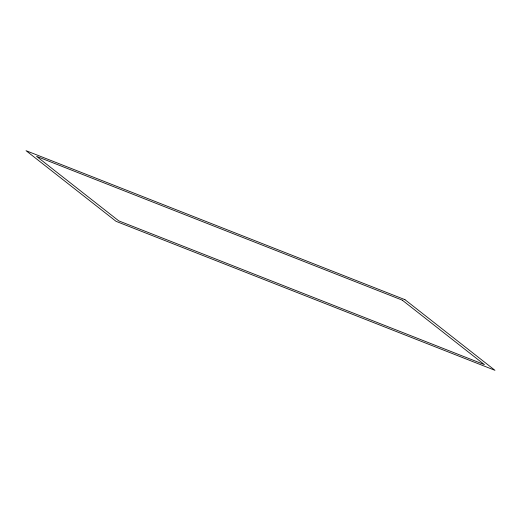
<?xml version="1.0" encoding="UTF-8"?>
<svg xmlns="http://www.w3.org/2000/svg" width="521" height="521" viewBox="0 0 521 521"><rect width="100%" height="100%" fill="white"/><g stroke="black" fill="none" stroke-linecap="round" stroke-linejoin="round"><path stroke-width="0.78" d="M404.928 299.653L26.05 150.693L116.072 221.347L494.95 370.307L404.928 299.653M402.245 300.135L36.587 156.372L118.755 220.865L484.413 364.628L402.245 300.135"/></g></svg>
